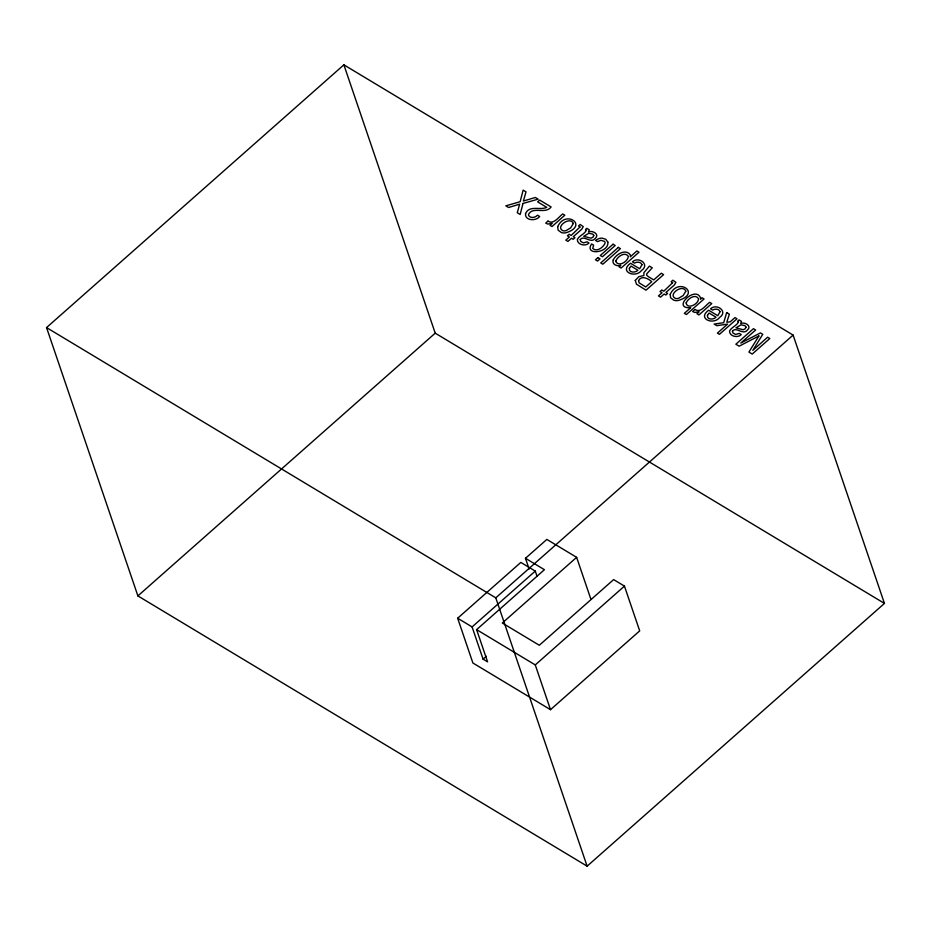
<?xml version="1.0" encoding="UTF-8"?>
<svg xmlns="http://www.w3.org/2000/svg" width="931" height="931" viewBox="0 0 931 931"><rect width="100%" height="100%" fill="white"/><g stroke="black" fill="none" stroke-linecap="round" stroke-linejoin="round"><path stroke-width="1.4" d="M46.55 327.584L343.876 64.833L793.107 335.09L884.45 603.416L587.124 866.167L137.893 595.91L46.55 327.584L495.781 597.842L587.124 866.167M137.893 595.91L435.219 333.158L343.876 64.833M529.134 569.05L525.48 558.297L546.846 539.421L576.626 557.332L502.298 623.014L539.305 645.264L613.622 579.594L624.445 586.111L639.69 630.869L550.5 709.678L472.901 663L457.656 618.231L520.836 562.405L535.267 571.087L537.106 576.464M495.781 597.842L793.107 335.09M525.48 558.297L544.426 569.702L476.614 629.635L487.588 661.86L483.073 659.148L472.098 626.924L535.267 571.087M483.073 659.148L486.343 656.262M550.5 709.678L535.267 664.92L624.445 586.111M435.219 333.158L884.45 603.416M457.656 618.231L472.098 626.924M476.614 629.635L535.267 664.92M576.626 557.332L590.941 599.378M615.926 260.878L615.926 261.867C619.336 267.139 628.088 261.239 628.344 256.316C624.922 251.277 617.451 256.619 615.926 260.878M607.838 242.072C609.409 253.023 583.818 255.897 591.569 243.945L593.606 245.167L592.756 248.461C596.818 252.382 603.02 247.448 604.929 243.48A3.782 2.665 -18.8 0 0 604.475 241.373L600.879 240.303L597.574 241.653L595.549 240.431L598.365 238.848A6.296 4.434 -18.8 0 1 602.276 238.173L605.767 239.29L607.838 242.072M579.978 226.989L571.145 235.45L569.167 234.251L567.398 235.799L569.388 236.998L565.815 240.163L567.922 241.432L571.506 238.278L573.193 239.29L574.951 237.731L573.263 236.718L581.759 229.212L583.248 226.64L580.222 224.476L578.523 225.977L579.978 226.989M672.613 282.721L663.791 291.182L661.801 289.983L660.044 291.543L662.034 292.73L658.461 295.895L660.568 297.175L664.152 294.01L665.84 295.022L667.597 293.463L665.909 292.45L674.393 284.956L675.894 282.372L672.869 280.208L671.17 281.709L672.613 282.721M641.971 264.707L639.69 268.756L630.566 263.264C618.719 271.677 635.442 278.578 641.494 270.49C650.315 264.625 638.678 255.944 632.44 261.867L634.5 263.101C636.804 261.634 640.993 261.692 641.971 264.707M720.059 311.687L717.778 315.725L708.654 310.232C696.807 318.658 713.53 325.547 719.582 317.471C728.403 311.606 716.765 302.924 710.528 308.836L712.587 310.081C714.892 308.615 719.081 308.673 720.059 311.687M580.234 239.581L580.711 241.385L583.469 242.886L587.065 241.827L589.02 243.003C585.646 246.831 576.941 244.737 577.348 239.337C579.326 235.59 584.656 234.065 586.321 230.388C584.784 229.771 585.75 229.235 586.856 228.374L589.242 229.782L588.462 231.959C592.488 230.027 600.03 234.391 595.212 238.487C590.813 244.062 584.016 234.635 580.234 239.581M732.441 331.157L732.918 332.961L735.676 334.462L739.284 333.391L741.239 334.566C737.852 338.407 729.148 336.3 729.555 330.901C731.533 327.153 736.863 325.641 738.539 321.963C736.991 321.335 737.969 320.811 739.063 319.938L741.46 321.358L740.68 323.523C744.695 321.602 752.236 325.966 747.418 330.051C743.019 335.637 736.235 326.211 732.441 331.157M573.298 223.51L570.668 227.874L566.153 230.574A4.201 2.956 -18.8 0 1 562.836 230.679C554.923 226.757 570.575 215.806 573.298 223.51M685.798 291.194L683.168 295.558L678.652 298.257A4.201 2.956 -18.8 0 1 675.347 298.362C667.422 294.44 683.086 283.49 685.798 291.194M635.268 280.464L636.478 284.211L646.021 290.169L663.605 274.633L661.289 273.237L653.748 279.905L648.476 276.74L646.719 275.204L646.696 273.889L652.247 267.802L649.419 266.103L643.926 272.667L643.833 275.576L638.817 276.67L635.268 280.464M686.159 302.912C687.101 310.035 698.937 304.006 698.471 298.618C695.201 293.428 687.753 298.804 686.159 302.912M700.624 298.164L700.473 299.247L702.114 297.804L704.045 298.967L686.391 314.55L684.355 313.328L690.744 307.695C670.844 309.057 695.76 284.735 700.624 298.164M557.692 226.687L558.111 230.155L561.312 232.517A7.576 5.33 -18.8 0 0 566.106 232.727C588.904 225.605 565.548 209.196 557.692 226.687M670.192 294.371L670.611 297.827L673.811 300.189A7.576 5.33 -18.8 0 0 678.618 300.41C701.404 293.288 678.047 276.879 670.192 294.371M593.78 235.508L592.977 237.207L590.952 238.185L583.749 236.288L588.811 233.262L592.756 234.088L593.78 235.508M745.999 327.084L745.184 328.783L743.171 329.76L735.956 327.852L741.029 324.826L744.963 325.664L745.999 327.084M629.356 268.407C628.565 273.027 635.757 272.876 637.921 270.234L631.009 266.068L629.356 268.407M707.444 315.376C706.652 320.008 713.844 319.857 716.009 317.203L709.096 313.049L707.444 315.376M638.55 280.65L639.12 282.849L645.753 286.969L651.758 281.662C648.348 278.613 641.401 274.971 638.55 280.65M525.573 213.56C524.49 220.845 536.198 221.357 539.666 216.504L537.536 215.224C535.29 217.482 531.112 218.68 528.82 215.841L528.459 214.642C532.544 205.809 545.287 214.735 551.129 206.973L539.701 200.095L537.664 201.899L546.765 207.369C540.166 210.581 529.308 204.878 525.573 213.56M613.215 259.97C611.504 264.392 617.311 266.766 620.791 265.3L619.092 266.813L621.117 268.035L638.992 252.243L636.897 250.974L630.357 256.77L630.345 254.931C625.818 248.356 615.868 254.326 613.215 259.97M523.013 203.447L520.173 214.467L517.275 212.722L519.649 204.157L508.594 207.497L505.836 205.844L520.138 201.713L523.141 190.133L526.015 191.867L523.397 201.026L535.348 197.477L538.141 199.164L523.013 203.447M726.68 312.583L723.69 322.696L714.124 324.069L716.8 325.687L727.623 324.104L717.405 333.123L719.419 334.334L737.003 318.798L734.99 317.587L730.183 321.835L726.774 322.242L729.357 314.189L726.68 312.583M758.881 335.986L748.92 352.081L752.225 354.071L769.809 338.535L767.61 337.208L752.83 350.347L762.757 334.287L760.464 332.914L740.762 343.085L755.646 330.005L753.447 328.69L735.862 344.226L739.133 346.192L758.881 335.986M547.998 221.089L545.717 223.103L547.742 224.057L552.234 223.393L550.023 225.349L552.013 226.547L564.826 215.212L562.731 213.955C558.914 216.574 553.608 225.127 547.998 221.089M597.911 257.608L595.468 259.772L597.597 261.052L600.041 258.888L597.911 257.608M613.052 244.225L600.297 255.501L602.427 256.781L615.182 245.505L613.052 244.225M618.324 247.402L600.739 262.938L602.834 264.195L620.418 248.658L618.324 247.402M694.922 309.476L692.641 311.489L694.666 312.444L699.158 311.78L696.935 313.735L698.925 314.934L711.75 303.599L709.655 302.342C705.826 304.961 700.531 313.514 694.922 309.476"/></g></svg>
